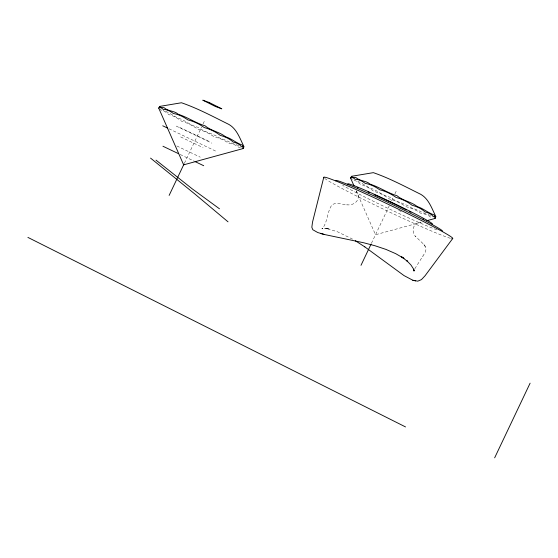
<?xml version="1.0" encoding="UTF-8"?>
<svg xmlns="http://www.w3.org/2000/svg" width="558" height="558" viewBox="0 0 558 558"><rect width="100%" height="100%" fill="white"/><g stroke="black" fill="none" stroke-linecap="round" stroke-linejoin="round"><path stroke-width="0.42" stroke-dasharray="2.79 2.09" d="M184.426 163.208L201.584 127.064M203.077 123.918L204.57 120.772M371.447 243.316L389.358 205.602M391.597 200.887L393.46 196.953M394.952 193.814L396.445 190.669M414.796 268.789L425.433 252.056L426.159 248.31L423.885 244.453L415.089 236.027L415.312 236.313C411.065 230.831 413.129 222.189 421.116 222.475M422.825 256.345L423.09 255.955M420.983 222.293L375.52 234.737L356.123 190.773M352.607 239.152L337.276 231.675L326.012 228.375L329.869 229.08L324.616 228.368L326.374 228.452L321.84 228.822L322.782 228.466L322.203 228.85C327.623 222.342 326.974 212.57 331.515 205.477C335.672 201.173 342.187 204.814 347.209 204.87L346.776 204.849C355.858 205.749 362.093 198.174 355.53 190.083M238.789 145.471C232.1 144.069 226.409 139.905 219.74 138.07C213.226 133.432 204.807 132.623 198.522 127.405C190.731 125.885 185.012 119.977 177.535 117.898C172.743 115.178 168.328 112.263 163.229 110.191M430.664 215.367C423.975 213.965 418.284 209.794 411.616 207.96C405.094 203.321 396.682 202.519 390.398 197.302C382.607 195.781 376.887 189.873 369.41 187.788C364.793 185.312 360.726 182.278 355.802 180.471M179.523 127.287L209.829 141.774M176.195 126.08L211.887 143.141M168.969 128.772L217.188 151.818M180.673 136.94L203.07 147.64M176.809 145.966L200.245 157.168M180.192 154.482L194.303 161.227M423.885 244.453L425.475 246.545M436.823 229.833A59.127 2.678 25.4 0 1 390.307 209.424A59.127 2.678 25.4 0 1 342.619 185.326M450.397 238.287A71.424 3.236 25.4 0 1 384.86 209.857A71.424 3.236 25.4 0 1 324.644 178.358M401.258 211.517A46.83 2.12 25.4 0 1 397.889 209.961M430.616 217.201A33.961 12.464 -9.6 0 0 420.397 213.079A33.961 18.358 1.6 0 0 405.987 206.704A33.961 21.274 18.5 0 0 389.575 199.046A33.961 20.786 37.6 0 0 373.658 191.261A33.961 16.949 53 0 0 360.67 184.538A33.961 10.365 62.5 0 0 352.572 179.906A33.961 2.023 66.9 0 0 351.498 178.274M240.526 147.333A33.961 4.506 -15.3 0 0 238.74 147.305A33.961 12.464 -9.6 0 0 228.522 143.19A33.961 18.358 1.6 0 0 214.112 136.815A33.961 21.274 18.5 0 0 197.699 129.149A33.961 20.786 37.6 0 0 181.789 121.365A33.961 16.949 53 0 0 168.795 114.641A33.961 10.365 62.5 0 0 160.704 110.01A33.961 2.023 66.9 0 0 159.63 108.378"/><path stroke-width="0.84" d="M413.966 270.867L414.078 269.8L414.029 270.972L413.436 268.823L410.876 264.911L406.649 260.551L407.668 261.486L401.62 256.847L403.964 258.445L395.685 253.653L385.948 249.405L375.157 245.799L363.823 242.8L324.435 234.506L317.725 232.526L312.787 229.722L311.831 227.266L312.536 222.063L323.745 177.409M159.218 107.345L159.567 106.425L181.469 102.756C197.239 108.189 212.033 116.057 226.932 123.464C236.578 127.594 239.703 138.189 244.034 146.796L243.776 147.145L243.142 146.594L242.074 144.954C236.153 143.008 231.514 138.593 225.418 136.689C219.329 131.841 211.126 130.921 205.079 125.815C195.642 123.032 187.69 117.299 178.365 114.32C174.27 110.589 168.097 111.433 164.038 107.659L161.513 107.582L160.069 107.136L159.567 106.425M351.094 177.242L351.442 176.321L373.337 172.652C389.114 178.086 403.901 185.947 418.807 193.361C428.453 197.49 431.571 208.085 435.91 216.692L435.652 217.041L435.017 216.483L433.943 214.851C428.028 212.898 423.389 208.49 417.293 206.586C411.197 201.738 402.995 200.817 396.947 195.712C387.517 192.929 379.566 187.188 370.233 184.21C366.139 180.485 359.973 181.329 355.906 177.556L353.388 177.472L351.945 177.032L351.442 176.321M169.13 195.419L184.049 163.989M360.998 265.315L371.077 244.104M494.653 457.825L530.1 383.179M452.608 238.643L425.036 275.791L421.45 279.621L417.768 281.162L412.774 280.221L404.006 275.582L364.82 246.887M242.772 147.814A33.961 4.506 -15.3 0 1 243.204 148.54L183.645 164.847L158.744 108.168A33.961 2.023 66.9 0 1 158.96 107.757M426.786 220.703L435.08 218.436A33.961 4.506 -15.3 0 0 434.647 217.711M320.418 233.404L324.435 234.506M412.774 280.221L413.185 280.346M414.992 280.869L415.424 280.995M162.748 125.801L167.414 128.026M162.95 146.245L178.63 153.736M195.091 161.604L203.712 165.726M27.9 237.401L405.547 426.933M355.293 240.714L364.855 246.908M219.489 208.811L192.461 189.023L156.003 160.139M150.555 158.109L194.819 193.982L228.041 221.833M350.836 177.653A33.961 2.023 66.9 0 0 350.612 178.065L354.058 186.009M335.902 180.904A59.127 2.678 25.4 0 1 388.089 202.442A59.127 2.678 25.4 0 1 442.599 231.312M357.329 187.627A39.771 1.807 25.4 0 1 358.09 187.9M368.127 191.98A39.771 1.807 25.4 0 1 369.549 192.594M374.09 194.596A39.771 1.807 25.4 0 1 406.405 209.906M409.467 211.454A39.771 1.807 25.4 0 1 410.925 212.2M423.034 218.757A39.771 1.807 25.4 0 1 423.703 219.168M323.891 177.653A71.424 3.236 25.4 0 1 391.674 205.93A71.424 3.236 25.4 0 1 451.813 238.615M347.836 183.875A46.83 2.12 25.4 0 1 393.397 203.182A46.83 2.12 25.4 0 1 432.101 224.149M348.115 184.356A46.83 2.12 25.4 0 1 347.92 184.147M435.08 218.436A33.961 4.318 -16.4 0 0 433.12 216.595A33.961 12.66 -12.9 0 0 425.029 211.956A33.961 19.244 -3.7 0 0 412.034 205.239A33.961 23.08 12.3 0 0 396.124 197.455A33.961 23.569 32.9 0 0 379.712 189.79A33.961 20.653 50.7 0 0 365.302 183.415A33.961 14.759 61.7 0 0 355.083 179.292A33.961 6.801 66.7 0 0 350.612 178.065M243.204 148.54A33.961 4.318 -16.4 0 0 241.244 146.698A33.961 12.66 -12.9 0 0 233.153 142.067A33.961 19.244 -3.7 0 0 220.159 135.343A33.961 23.08 12.3 0 0 204.249 127.559A33.961 23.569 32.9 0 0 187.837 119.893A33.961 20.653 50.7 0 0 173.426 113.518A33.961 14.759 61.7 0 0 163.208 109.403A33.961 6.801 66.7 0 0 158.744 108.168M209.201 102.505L202.805 100.175L215.395 106.494L221.791 108.824L209.201 102.505"/></g></svg>
